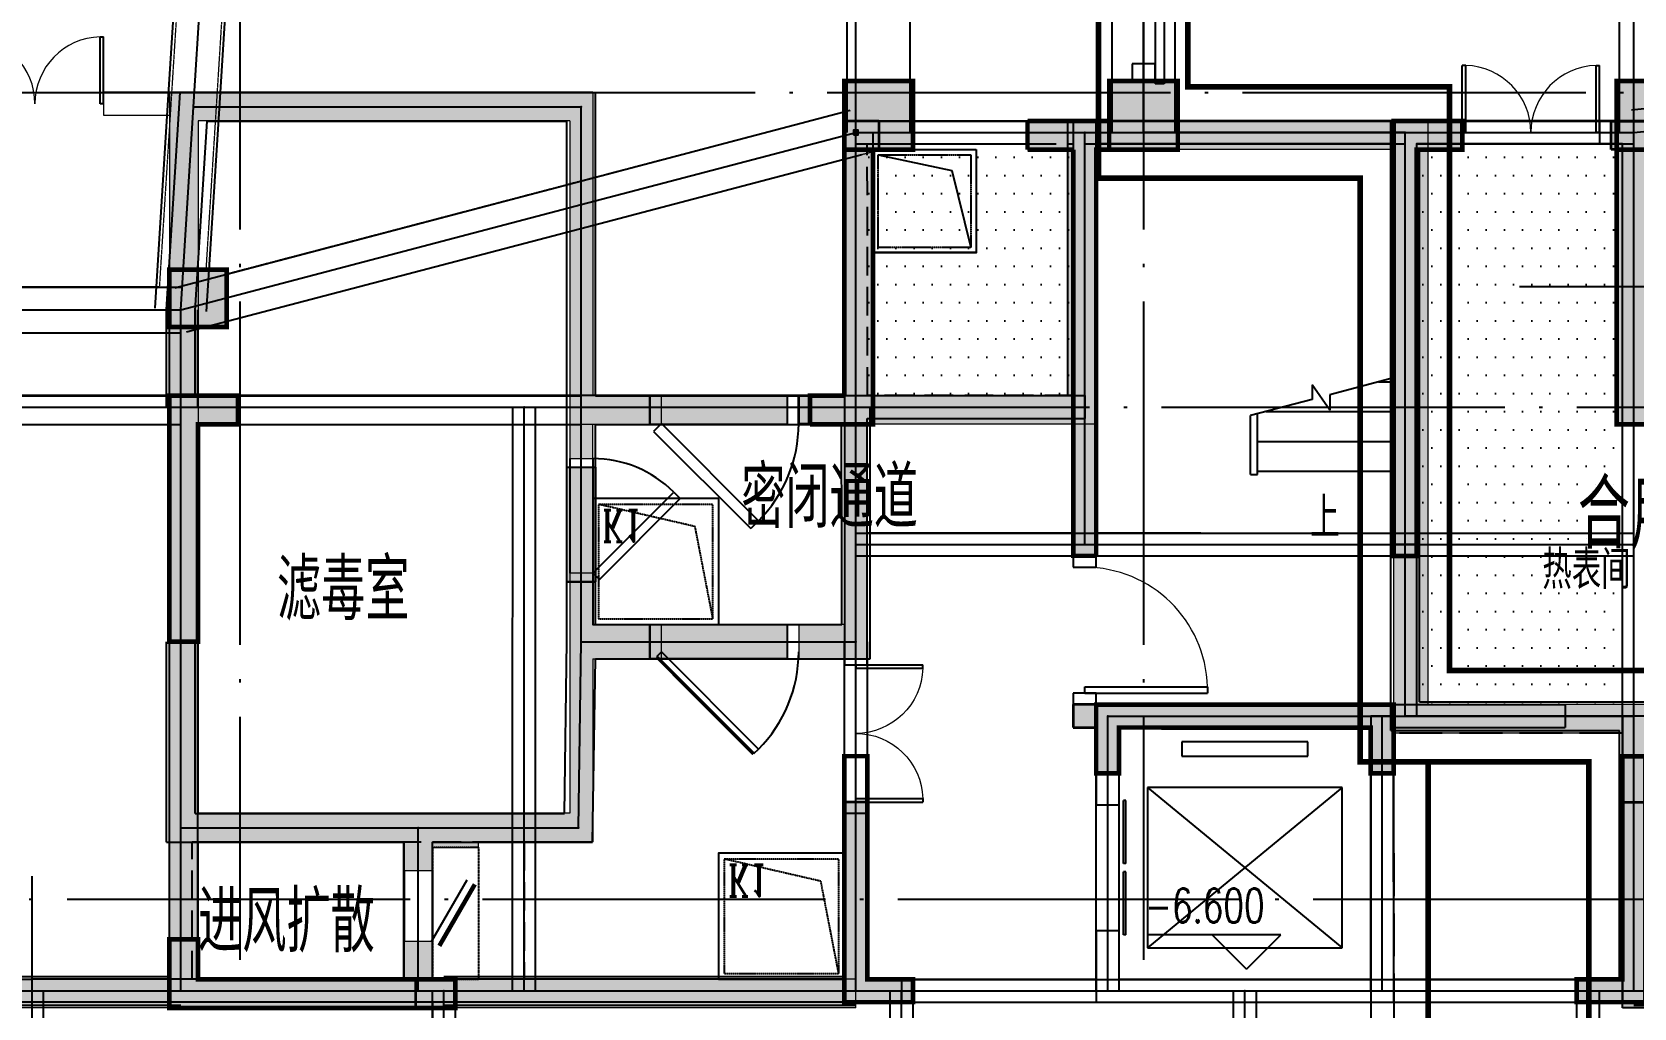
# Model space of a CAD drawing. Extents: x 290727 to 13733020, y 1731457 to 3643100.
# Drawn here: x 669162 to 683162, y 2178530 to 2187057 of the extents above; entities that cross this region are included whole.
import ezdxf

# ---------------------------------------------------------------- set-up
doc = ezdxf.new("R2010")
doc.units = 0
doc.header["$LTSCALE"] = 10
doc.header["$PDSIZE"] = 0.5
for name, pattern in [('__DASH', [0.35, 0.25, -0.1]), ('DASH', [0.35, 0.25, -0.1]), ('DASHED', [0.75, 0.5, -0.25]), ('DOTE', [2.42, 2, -0.2, 0.02, -0.2]), ('X-人防$0$DASHED', [0.375, 0.25, -0.125]), ('虚线', [750, 450, -300])]:
    doc.linetypes.add(name, pattern=pattern)
doc.layers.get('0').update_dxf_attribs({"linetype": 'CONTINUOUS'})
for name, color, linetype, true_color in [('1106', 7, 'CONTINUOUS', 0x89bf5f), ('2106', 7, 'CONTINUOUS', 0x64cfcf), ('2206', 7, 'CONTINUOUS', 0x3474d4)]:
    doc.layers.add(name, color=color, linetype=linetype, true_color=true_color)
for name, color, linetype in [('21000', 5, 'CONTINUOUS'), ('BEAM_CONT', 4, 'CONTINUOUS'), ('BEAM_DASH', 144, 'DASHED'), ('COLU', 2, 'CONTINUOUS'), ('COLUMN', 9, 'CONTINUOUS'), ('DIM_ELEV', 3, 'CONTINUOUS'), ('DIM_SYMB', 3, 'CONTINUOUS'), ('DOTE', 8, 'DOTE'), ('EVTR', 2, 'CONTINUOUS'), ('PROMPT', 1, 'CONTINUOUS'), ('PUB_HATCH', 8, 'CONTINUOUS'), ('PUB_TEXT', 7, 'CONTINUOUS'), ('STAIR', 2, 'CONTINUOUS'), ('WALL', 255, 'CONTINUOUS'), ('WINDOW', 4, 'CONTINUOUS'), ('X-人防$0$PUB_HATCH', 8, 'CONTINUOUS'), ('作业图', 4, 'CONTINUOUS'), ('文字', 4, 'CONTINUOUS'), ('防火分区示意线', 4, 'CONTINUOUS'), ('防火分区线', 7, 'CONTINUOUS'), ('雨水管', 2, 'CONTINUOUS')]:
    doc.layers.add(name, color=color, linetype=linetype)
for name, color, linetype, lineweight in [('S_ConcWall', 8, 'CONTINUOUS', 35), ('X-人防$0$人防', 210, 'CONTINUOUS', 20), ('板加腋边线', 253, '虚线', 18)]:
    doc.layers.add(name, color=color, linetype=linetype, lineweight=lineweight)
doc.layers.get('0').off()
doc.styles.add('_TCH_AXIS', font='COMPLEX', dxfattribs={"bigfont": 'GBCBIG'})
doc.styles.add('_TCH_DIM', font='SIMPLEX', dxfattribs={"bigfont": 'GBCBIG'})
doc.styles.add('HNSJY', font='HNSJY-07', dxfattribs={"width": 0.8, "bigfont": 'HNSJY-HZ'})

# ---------------------------------------------------------------- blocks, each defined once
blk = doc.blocks.new('A$C55C93FC2')
at = {"layer": 'DOTE', "linetype": 'DOTE', "ltscale": 150}
for p, q in [((186048.6, 127235.5), (186048.6, 52513.6)), ((193948.6, 127235.5), (193948.6, 52513.6)), ((154884.1, 60091.9), (252290.8, 60091.9)), ((10299.5, 53042.4), (252290.8, 53042.4))]:
    blk.add_line(p, q, dxfattribs=at)
blk = doc.blocks.new('A$C5943134D')
blk.add_lwpolyline([(19950, 7250), (19950, 6350), (19050, 6350), (19050, 7250)], close=True)
blk.add_lwpolyline([(19095, 7205), (19738, 7066), (19905, 6395)])
at = {"layer": 'WINDOW', "linetype": 'DASH'}
blk.add_lwpolyline([(19905, 7205), (19905, 6395), (19095, 6395), (19095, 7205)], close=True, dxfattribs=at)
blk = doc.blocks.new('A$C682E2834')
h = blk.add_hatch(color=0)
h.dxf.hatch_style = 1
h.paths.add_polyline_path([(30400, 7900), (30600, 7900), (30600, 7500), (30800, 7500), (30800, 7900), (33000, 7899), (33000, 7500), (33200, 7500), (33200, 7900), (33200, 7900), (33200, 8099), (30600, 8100), (30400, 8100)])
edge = h.paths.add_edge_path(flags=16)
edge.add_line((11800, 7900), (11800, 7500))
h.paths.add_polyline_path([(9600, 7900), (11800, 7900)], flags=17)
h.paths.add_polyline_path([(21425, 250), (21600, 250), (21600, 0), (21175, 0), (21000, 0), (21000, 250), (21175, 250), (21175, 2150), (21425, 2150)])
h.paths.add_polyline_path([(42350, 2149), (42600, 2149), (42600, 0), (42200, 0), (42200, 250), (42350, 250)])
h.paths.add_polyline_path([(42600, 3549), (42350, 3549), (42350, 5450), (42200, 5450), (42200, 5700), (42600, 5700)])
h.paths.add_polyline_path([(40700, 10549), (40700, 10799), (41300, 10799), (41300, 8649), (41050, 8649), (41050, 10549)])
h.paths.add_polyline_path([(39150, 5450), (39150, 5700), (41050, 5700), (41050, 6099), (41300, 6099), (41300, 5450)])
h.paths.add_polyline_path([(35100, 12949), (35100, 13199), (35400, 13199), (35400, 10799), (35800, 10799), (35800, 10549), (35150, 10549), (35150, 12949)])
h.paths.add_polyline_path([(28700, 13200), (28700, 12950), (28650, 12950), (28650, 10550), (28000, 10550), (28000, 10800), (28400, 10800), (28400, 13200)])
h.paths.add_polyline_path([(22750, 8650), (22500, 8650), (22500, 10800), (23100, 10800), (23100, 10550), (22750, 10550)])
h.paths.add_polyline_path([(24650, 5700), (24650, 5450), (22500, 5450), (22500, 6050), (22750, 6050), (22750, 5700)])
h.paths.add_polyline_path([(25700, 250), (25700, 0), (24800, 0), (24800, 2150), (25050, 2150), (25050, 250)])
h.paths.add_polyline_path([(32024, 0), (31300, 0), (31300, 250), (31774, 250), (31775, 2150), (32025, 2150), (32024, 250), (32500, 250), (32500, 0)])
h.paths.add_polyline_path([(29000, 5700), (29000, 5500), (28400, 5500), (28400, 7250), (28600, 7250), (28600, 5700)])
h.paths.add_polyline_path([(34800, 5500), (34800, 5700), (35200, 5700), (35200, 7249), (35400, 7249), (35400, 5500)])
h.paths.add_polyline_path([(30000, 12950), (30000, 13200), (30600, 13200), (30600, 9400), (30400, 9400), (30400, 12950)])
h.paths.add_polyline_path([(33200, 9399), (33400, 9399), (33400, 12949), (33800, 12949), (33800, 13199), (33200, 13199)])
h.paths.add_polyline_path([(38100, 0), (38100, 250), (38750, 250), (38750, 2149), (39000, 2149), (39000, 0)])
h.paths.add_polyline_path([(35025, 2149), (34775, 2149), (34775, 4199), (35025, 4199)])
h.paths.add_polyline_path([(29025, 2150), (28775, 2150), (28775, 4200), (29025, 4200)])
h.paths.add_polyline_path([(1900, 10800), (1900, 10550), (1550, 10550), (1550, 8650), (1300, 8650), (1300, 10800)])
h.paths.add_polyline_path([(3450, 5700), (3450, 5450), (1300, 5450), (1300, 6100), (1550, 6100), (1550, 5700)])
h.paths.add_polyline_path([(20100, 8650), (19850, 8650), (19850, 10550), (19500, 10550), (19500, 10800), (20100, 10800)])
h.paths.add_polyline_path([(13900, 12950), (13900, 13200), (14200, 13200), (14200, 10800), (14600, 10800), (14600, 10550), (13950, 10550), (13950, 12950)])
h.paths.add_polyline_path([(7500, 13200), (7500, 12950), (7450, 12950), (7450, 10550), (6800, 10550), (6800, 10800), (7200, 10800), (7200, 13200)])
h.paths.add_polyline_path([(17950, 5450), (17950, 5700), (19850, 5700), (19850, 6050), (20100, 6050), (20100, 5450)])
h.paths.add_polyline_path([(16900, 0), (16900, 250), (17550, 250), (17550, 2150), (17800, 2150), (17800, 0)])
h.paths.add_polyline_path([(10575, 0), (10100, 0), (10100, 250), (10575, 250), (10575, 2150), (10825, 2150), (10825, 250), (11300, 250), (11300, 0)])
h.paths.add_polyline_path([(400, 5700), (400, 5450), (250, 5450), (250, 3550), (0, 3550), (0, 5700)])
h.paths.add_polyline_path([(400, 250), (400, 0), (0, 0), (0, 2150), (250, 2150), (250, 250)])
h.paths.add_polyline_path([(13600, 5500), (13600, 5700), (14000, 5700), (14000, 7250), (14200, 7250), (14200, 5500)])
h.paths.add_polyline_path([(7800, 5700), (7800, 5500), (7200, 5500), (7200, 7250), (7400, 7250), (7400, 5700)])
h.paths.add_polyline_path([(12600, 13200), (12600, 12950), (12200, 12950), (12200, 9400), (12000, 9400), (12000, 13200)])
h.paths.add_polyline_path([(9200, 9400), (9200, 12950), (8800, 12950), (8800, 13200), (9400, 13200), (9400, 9400)])
h.paths.add_polyline_path([(4500, 250), (4500, 0), (3600, 0), (3600, 2150), (3850, 2150), (3850, 250)])
h.paths.add_polyline_path([(7825, 2150), (7575, 2150), (7575, 4200), (7825, 4200)])
h.paths.add_polyline_path([(13825, 2150), (13575, 2150), (13575, 4200), (13825, 4200)])
edge = h.paths.add_edge_path()
edge.add_line((12000, 8100), (12200, 8100))
edge.add_line((12200, 8100), (12200, 7900))
edge.add_line((12200, 7900), (12000, 7900))
edge.add_line((9400, 8100), (9200, 8100))
edge.add_line((9200, 8100), (9200, 7900))
edge.add_line((9200, 7900), (9400, 7900))
edge.add_line((9400, 7900), (9400, 7500))
edge.add_line((9400, 7500), (9600, 7500))
edge.add_line((9600, 7500), (9600, 7900))
edge.add_line((12000, 8100), (9400, 8100))
edge.add_line((11800, 7500), (12000, 7500))
edge.add_line((12000, 7500), (12000, 7900))
at = {"layer": 'S_ConcWall', "color": 0, "lineweight": 35, "ltscale": 1}
for p, q in [((28400, 10800), (28400, 13200)), ((28400, 13200), (28700, 13200)), ((28700, 13200), (28700, 12950)), ((30000, 13200), (30600, 13200)), ((30000, 12950), (30000, 13200)), ((30600, 13200), (30600, 9400)), ((33800, 13199), (33200, 13199)), ((33200, 13199), (33200, 9399)), ((33800, 12949), (33800, 13199)), ((35100, 13199), (35400, 13199)), ((35100, 12949), (35100, 13199)), ((28700, 12950), (28650, 12950)), ((28650, 12950), (28650, 10550)), ((30400, 12950), (30000, 12950)), ((30400, 9400), (30400, 12950)), ((33400, 9399), (33400, 12949)), ((33400, 12949), (33800, 12949)), ((35150, 12949), (35100, 12949)), ((35150, 10549), (35150, 12949)), ((22500, 8650), (22500, 10800)), ((22500, 10800), (23100, 10800)), ((23100, 10800), (23100, 10550)), ((28000, 10550), (28000, 10800)), ((28000, 10800), (28400, 10800)), ((23100, 10550), (22750, 10550)), ((22750, 10550), (22750, 8650)), ((28650, 10550), (28000, 10550)), ((35800, 10549), (35150, 10549)), ((30600, 9400), (30400, 9400)), ((33200, 9399), (33400, 9399)), ((22750, 8650), (22500, 8650)), ((30600, 8100), (33200, 8099)), ((33200, 8099), (33200, 7900)), ((30600, 7500), (30600, 7900)), ((33000, 7899), (30800, 7900)), ((30800, 7900), (30800, 7500)), ((33000, 7500), (33000, 7899)), ((33200, 7900), (33200, 7500)), ((30800, 7500), (30600, 7500)), ((33200, 7500), (33000, 7500)), ((28400, 5500), (28400, 7250)), ((28400, 7250), (28600, 7250)), ((28600, 7250), (28600, 5700)), ((35200, 5700), (35200, 7249)), ((35200, 7249), (35400, 7249)), ((22500, 5450), (22500, 6050)), ((22500, 6050), (22750, 6050)), ((22750, 6050), (22750, 5700)), ((22750, 5700), (24650, 5700)), ((24650, 5700), (24650, 5450)), ((28600, 5700), (29000, 5700)), ((29000, 5700), (29000, 5500)), ((34800, 5700), (35200, 5700)), ((34800, 5500), (34800, 5700)), ((29000, 5500), (28400, 5500)), ((35400, 5500), (34800, 5500)), ((24650, 5450), (22500, 5450))]:
    blk.add_line(p, q, dxfattribs=at)
at = {"layer": 'S_ConcWall', "color": 0}
for p, q in [((30600, 8100), (30400, 8100)), ((30400, 8100), (30400, 7900)), ((30400, 7900), (30600, 7900))]:
    blk.add_line(p, q, dxfattribs=at)
blk = doc.blocks.new('A$C71BC4E5A')
at = {"layer": 'DIM_SYMB'}
blk.add_lwpolyline([(-525, 2010, 0, 0, 0), (-525, 2360, 80, 0, 0), (-525, 2660, 0, 0, 0)], format="xyseb", dxfattribs=at)
at = {"layer": 'STAIR'}
for p, q in [((100, 2955), (-457, 2808)), ((100, 2140), (100, 2955)), ((-611, 2894), (-612, 2767)), ((-458, 2673), (-611, 2894)), ((-457, 2808), (-458, 2673)), ((-33, 2920), (100, 2920)), ((-612, 2767), (-1150, 2625)), ((-1150, 2140), (-1150, 2625)), ((-1150, 2110), (-1150, 2625)), ((-1090, 2110), (-1090, 2641)), ((-1017, 2660), (100, 2660)), ((-1090, 2400), (100, 2400)), ((-1150, 2110), (-1090, 2110)), ((-1090, 2140), (100, 2140))]:
    blk.add_line(p, q, dxfattribs=at)
at = {"layer": 'PUB_TEXT', "style": '_TCH_DIM'}
blk.add_text('上', height=357, dxfattribs=at).set_placement((-629, 1555))
blk = doc.blocks.new('$DorLib2D$00000127')
at = {"color": 0, "linetype": 'Continuous'}
for p, q in [((-0.033, 0.795, -93.75), (-0.533, 0.795, -93.75)), ((-0.533, 0.795, -93.75), (-0.533, 0.69, -93.75)), ((-0.033, 0.795, -93.75), (-0.033, 0.69, -93.75)), ((0.033, 0.795, -93.75), (0.033, 0.69, -93.75)), ((0.533, 0.795, -93.75), (0.033, 0.795, -93.75)), ((0.533, 0.795, -93.75), (0.533, 0.69, -93.75)), ((-0.033, 0.69, -93.75), (-0.533, 0.69, -93.75)), ((0.533, 0.69, -93.75), (0.033, 0.69, -93.75)), ((0.5, 0.5, -93.75), (-0.5, 0.5, -93.75))]:
    blk.add_line(p, q, dxfattribs=at)
blk = doc.blocks.new('$DorLib2D$00000001')
for p, q in [((0.45, 0.975), (0.5, 0.975)), ((0.45, 0), (0.45, 0.975)), ((0.5, 0), (0.5, 0.975)), ((0.5, 0), (0.45, 0))]:
    blk.add_line(p, q)
at = {"lineweight": 13}
blk.add_arc((0.475, 0), 0.975, 91.4693, 180, dxfattribs=at)
blk = doc.blocks.new('$DorLib2D$00000002')
for p, q in [((-0.5, 0), (-0.5, 0.4875)), ((-0.475, 0.4875), (-0.5, 0.4875)), ((-0.475, 0), (-0.475, 0.4875)), ((0.475, 0), (0.475, 0.4875)), ((0.475, 0.4875), (0.5, 0.4875)), ((0.5, 0), (0.5, 0.4875)), ((-0.5, 0), (-0.475, 0)), ((0.5, 0), (0.475, 0))]:
    blk.add_line(p, q)
at = {"lineweight": 13}
for centre, start, end in [((-0.4875, 0), 0, 88.53072), ((0.4875, 0), 91.46928, 180)]:
    blk.add_arc(centre, 0.4875, start, end, dxfattribs=at)
blk = doc.blocks.new('$DorLib2D$00000126')
at = {"color": 0, "linetype": 'Continuous'}
for p, q in [((-0.532, 0.5), (-0.532, 0.9)), ((0.532, 0.9), (0.532, 0.5))]:
    blk.add_line(p, q, dxfattribs=at)
at = {"color": 0, "linetype": 'DASH'}
for p, q in [((-0.532, 0.9), (0.532, 0.9)), ((-0.532, 0.5), (0.532, 0.5))]:
    blk.add_line(p, q, dxfattribs=at)
blk = doc.blocks.new('_FZH')
blk.add_lwpolyline([(-0.5, -0.5), (0.5, -0.5), (0.5, 0.5), (-0.5, 0.5)], close=True)
at = {"layer": 'PUB_HATCH'}
blk.add_solid([(-0.5, -0.5), (0.5, -0.5), (-0.5, 0.5), (0.5, 0.5)], dxfattribs=at)
blk = doc.blocks.new('A$C4605627C')
at = {"layer": '雨水管', "color": 2}
blk.add_lwpolyline([(1100, 0), (0, 0), (0, 1100), (1100, 1100)], close=True, dxfattribs=at)
at = {"layer": '雨水管', "color": 2, "linetype": 'DASH'}
blk.add_lwpolyline([(1050, 50), (50, 50), (50, 1050), (1050, 1050)], close=True, dxfattribs=at)
blk.add_lwpolyline([(1050, 1050), (894, 244), (50, 50)], dxfattribs=at)
at = {"layer": 'PUB_TEXT', "color": 6, "style": '_TCH_AXIS', "width": 0.705882}
blk.add_text('K1', height=275.4, dxfattribs=at).set_placement((82, 102))
blk = doc.blocks.new('X-人防$0$$DorLib2D$00000079')
for p, q in [((-0.207, 0.807), (-0.151, 0.864)), ((0.557, 0.157), (-0.151, 0.864)), ((0.5, 0.1), (-0.207, 0.807)), ((0.5, 0.1), (0.557, 0.157))]:
    blk.add_line(p, q)
blk.add_arc((0.5, 0.1), 1, 135, 180)
blk = doc.blocks.new('X-人防$0$$DorLib2D$00000083')
for p, q in [((-0.207, 0.782), (-0.172, 0.817)), ((0.5, 0.075), (-0.207, 0.782)), ((0.5, 0.075), (0.535, 0.11))]:
    blk.add_line(p, q)
at = {"const_width": 0.025}
blk.add_lwpolyline([(0.535, 0.11), (-0.172, 0.817)], dxfattribs=at)
blk.add_arc((0.5, 0.075), 1, 135, 180)
blk = doc.blocks.new('X-人防$0$$DorLib2D$00000190')
at = {"color": 0}
blk.add_line((-0.5, 0.187), (0.366, 0.687), dxfattribs=at)
at = {"color": 0, "const_width": 0.0625}
blk.add_lwpolyline([(-0.562, 0.296), (0.304, 0.796)], dxfattribs=at)
blk = doc.blocks.new('X-人防$0$$DorLib2D$00000002')
for p, q in [((-0.5, 0), (-0.5, 0.4875)), ((-0.475, 0.4875), (-0.5, 0.4875)), ((-0.475, 0), (-0.475, 0.4875)), ((0.475, 0), (0.475, 0.4875)), ((0.475, 0.4875), (0.5, 0.4875)), ((0.5, 0), (0.5, 0.4875)), ((-0.5, 0), (-0.475, 0)), ((0.5, 0), (0.475, 0))]:
    blk.add_line(p, q)
at = {"lineweight": 13}
for centre, start, end in [((-0.4875, 0), 0, 88.53072), ((0.4875, 0), 91.46928, 180)]:
    blk.add_arc(centre, 0.4875, start, end, dxfattribs=at)
blk = doc.blocks.new('车库建筑作业图')
at = {"layer": 'PUB_HATCH', "linetype": 'Continuous'}
blk.add_hatch(color=256, dxfattribs=at).paths.add_polyline_path([(678462, 2186030), (678212, 2186280), (678212, 2183880), (678462, 2183630)])
at = {"layer": 'PUB_HATCH'}
h = blk.add_hatch(dxfattribs=at)
h.set_pattern_fill('DOTS', color=256, scale=100, style=0)
h.set_pattern_definition([(0, (-289916.63, 2030229.41), (79.375, 158.75), [0, -158.75])])
h.paths.add_polyline_path([(683062, 2186080), (681262, 2186080), (681262, 2181080), (683062, 2181080)])
h.paths.add_polyline_path([(676462, 2186080), (678262, 2186080), (678263, 2183880), (676463, 2183880)])
at = {"layer": 'X-人防$0$PUB_HATCH'}
for points in [[(673863, 2186280), (674063, 2186530), (670363, 2186530), (670613, 2186280)], [(670613, 2186280), (670363, 2186530), (670363, 2180131), (670529, 2180114), (670613, 2180231)], [(674063, 2186530), (673863, 2186280), (673863, 2183780), (673996, 2183764), (674063, 2183880)], [(681062, 2186030), (681362, 2186280), (678212, 2186280), (678462, 2186030)], [(681362, 2186280), (681062, 2186030), (681062, 2180931), (681362, 2181181)], [(674063, 2183630), (674662, 2183630), (674662, 2183880), (674063, 2183880), (673996, 2183764)], [(676363, 2183880), (675862, 2183880), (675862, 2183630), (676262, 2183630), (676362, 2183714)], [(678462, 2183630), (678212, 2183880), (676363, 2183880), (676362, 2183714), (676462, 2183630)], [(673863, 2183780), (673863, 2183330), (674063, 2183330), (674063, 2183630), (673996, 2183764)], [(676362, 2183714), (676262, 2183630), (676262, 2181880), (676462, 2181580), (676462, 2183630)], [(674063, 2181880), (674063, 2182330), (673863, 2182330), (673863, 2181780), (673996, 2181747)], [(674063, 2181580), (674662, 2181580), (674662, 2181880), (674063, 2181880), (673996, 2181747)], [(676262, 2181880), (675862, 2181880), (675862, 2181580), (676462, 2181580)], [(673996, 2181747), (673863, 2181780), (673863, 2180231), (674063, 2179981), (674063, 2181580)], [(683062, 2180931), (683312, 2181181), (681362, 2181181), (681062, 2180931)], [(683312, 2181181), (683062, 2180931), (683062, 2178531), (683312, 2178781)], [(672529, 2180064), (672513, 2180231), (670613, 2180231), (670529, 2180114), (670613, 2179981), (672413, 2179981)], [(672829, 2180064), (672763, 2180231), (672513, 2180231), (672529, 2180064), (672663, 2179981)], [(674063, 2179981), (673863, 2180231), (672763, 2180231), (672829, 2180064), (673063, 2179981)], [(670529, 2180114), (670363, 2180131), (670363, 2178781), (670496, 2178697), (670613, 2178781), (670613, 2179981)], [(672413, 2179981), (672413, 2179731), (672663, 2179731), (672663, 2179981), (672529, 2180064)], [(672663, 2179981), (672663, 2179931), (673063, 2179931), (673063, 2179981), (672829, 2180064)], [(672663, 2178781), (672663, 2179111), (672413, 2179111), (672413, 2178781), (672529, 2178697)], [(670496, 2178697), (670363, 2178781), (665012, 2178781), (664762, 2178531), (670513, 2178531)], [(672529, 2178697), (672413, 2178781), (670613, 2178781), (670496, 2178697), (670513, 2178531), (672513, 2178531)], [(672829, 2178697), (672663, 2178781), (672529, 2178697), (672513, 2178531), (672763, 2178531)], [(673063, 2178781), (673063, 2178781), (672663, 2178781), (672663, 2178781), (672829, 2178697)], [(676363, 2178781), (673063, 2178781), (672829, 2178697), (672763, 2178531), (676363, 2178531)], [(689362, 2178781), (683312, 2178781), (683062, 2178531), (689362, 2178531)]]:
    blk.add_hatch(color=256, dxfattribs=at).paths.add_polyline_path(points)
blk.add_lwpolyline([(677413, 2186029), (677413, 2185129), (676513, 2185129), (676513, 2186029)], close=True)
blk.add_lwpolyline([(676558, 2185984), (677201, 2185846), (677368, 2185174)])
at = {"linetype": '__DASH', "ltscale": 150}
blk.add_lwpolyline([(679637, 2173080), (686662, 2173080), (686662, 2174980), (686012, 2174980), (686012, 2178531), (683062, 2178531), (683062, 2180931), (681062, 2180931), (681063, 2175029), (679637, 2175029)], close=True, dxfattribs=at)
blk.add_lwpolyline([(655662, 2174680), (651662, 2174680), (651662, 2173080), (676662, 2173079), (676662, 2178580), (665662, 2178580), (665662, 2175680), (661687, 2175680), (661687, 2174680), (655662, 2174680)], dxfattribs=at)
at = {"layer": 'DIM_ELEV'}
for p, q in [((680075, 2179170), (678920, 2179170)), ((679775, 2178870), (679475, 2179170)), ((679775, 2178870), (680075, 2179170))]:
    blk.add_line(p, q, dxfattribs=at)
at = {"layer": 'DOTE', "linetype": 'Continuous', "ltscale": 150}
blk.add_line((690062, 2184830), (682162, 2184830), dxfattribs=at)
at = {"layer": 'DOTE', "ltscale": 150}
blk.add_line((646363, 2183780), (691715, 2183780), dxfattribs=at)
at = {"layer": 'DOTE', "linetype": 'Continuous'}
blk.add_line((669162, 2174130), (669162, 2179680), dxfattribs=at)
at = {"layer": 'EVTR'}
for p, q in [((679212, 2180855), (679212, 2180730)), ((680312, 2180855), (679212, 2180855)), ((680312, 2180730), (680312, 2180855)), ((679212, 2180730), (680312, 2180730)), ((680612, 2180455), (678912, 2180455)), ((678912, 2180455), (678912, 2179055)), ((680612, 2180455), (678912, 2179055)), ((678912, 2180455), (680612, 2179055)), ((680612, 2179055), (680612, 2180455)), ((678912, 2179055), (680612, 2179055))]:
    blk.add_line(p, q, dxfattribs=at)
at = {"layer": 'PROMPT'}
for p, q in [((676342, 2186160), (676382, 2186200)), ((676342, 2186200), (676382, 2186160))]:
    blk.add_line(p, q, dxfattribs=at)
blk.add_lwpolyline([(676342, 2186160), (676382, 2186160), (676382, 2186200), (676342, 2186200)], close=True, dxfattribs=at)
at = {"layer": 'PUB_HATCH', "linetype": 'DASH', "ltscale": 100}
for points in [[(676462, 2186080), (678262, 2186080), (678263, 2183880), (676463, 2183880)], [(676462, 2186080), (678262, 2186080), (678263, 2183880), (676463, 2183880)], [(683062, 2186080), (681262, 2186080), (681262, 2181080), (683062, 2181080)], [(670562, 2179980), (673462, 2179980), (673462, 2178780), (670562, 2178780)]]:
    blk.add_lwpolyline(points, close=True, dxfattribs=at)
at = {"layer": 'PUB_HATCH'}
blk.add_lwpolyline([(683062, 2186080), (681262, 2186080), (681262, 2181080), (683062, 2181080)], close=True, dxfattribs=at)
at = {"layer": 'WALL', "linetype": 'Continuous'}
for p, q in [((678977, 2186780), (678777, 2186780)), ((678777, 2186780), (678777, 2186630)), ((678977, 2186630), (678977, 2186780)), ((678212, 2186280), (678212, 2183880)), ((678462, 2186030), (678462, 2183630)), ((676262, 2183880), (676262, 2181529)), ((676262, 2183880), (678362, 2183880)), ((678362, 2183880), (678362, 2183680)), ((676462, 2181529), (676462, 2183680)), ((676462, 2183680), (678362, 2183680)), ((676262, 2181529), (676462, 2181529)), ((680862, 2181080), (680862, 2178680)), ((681062, 2181080), (680862, 2181080)), ((681062, 2181080), (681062, 2178680)), ((683062, 2181080), (683062, 2180620)), ((683262, 2181080), (683062, 2181080)), ((683062, 2180620), (683062, 2178580)), ((676462, 2180329), (676262, 2180329)), ((676262, 2180329), (676262, 2178780)), ((676462, 2178780), (676462, 2180329)), ((676262, 2180230), (676262, 2178780)), ((676462, 2180230), (676262, 2180230)), ((676462, 2180230), (676462, 2178780)), ((665462, 2178780), (669162, 2178780)), ((676262, 2178780), (669162, 2178780)), ((669162, 2178580), (669162, 2178780)), ((672763, 2178780), (669162, 2178780)), ((673462, 2178780), (672763, 2178780)), ((676262, 2178780), (673462, 2178780)), ((676462, 2178780), (676862, 2178780)), ((676862, 2175229), (676862, 2178780)), ((680863, 2178680), (680863, 2175229)), ((681063, 2178680), (681063, 2175029)), ((676362, 2178580), (669162, 2178580)), ((672663, 2178580), (669262, 2178580)), ((672663, 2178580), (672663, 2177430)), ((673462, 2178580), (672863, 2178580)), ((672863, 2177430), (672863, 2178580)), ((676362, 2178580), (673462, 2178580)), ((676362, 2178580), (676662, 2178580)), ((676662, 2175229), (676662, 2178580)), ((683062, 2178580), (686112, 2178580)), ((683062, 2178580), (686012, 2178579))]:
    blk.add_line(p, q, dxfattribs=at)
at = {"layer": 'WALL'}
for p, q in [((678262, 2186280), (678262, 2182380)), ((681162, 2186280), (678262, 2186280)), ((681662, 2186280), (681162, 2186280)), ((681662, 2186080), (681662, 2186280)), ((683262, 2186280), (682862, 2186280)), ((682862, 2186280), (682862, 2186080)), ((678462, 2182380), (678462, 2186080)), ((681062, 2186080), (678462, 2186080)), ((681062, 2186080), (681062, 2182580)), ((681262, 2186080), (681262, 2182580)), ((681262, 2186080), (681662, 2186080)), ((682862, 2186080), (683062, 2186080)), ((683062, 2178580), (683062, 2186080)), ((681262, 2182580), (681062, 2182580)), ((678262, 2182380), (678462, 2182380)), ((678462, 2181280), (678262, 2181280)), ((678262, 2181280), (678262, 2180980)), ((678462, 2181180), (678462, 2181280)), ((678462, 2181180), (678562, 2181180)), ((678562, 2181180), (680962, 2181180)), ((680962, 2181180), (682562, 2181180)), ((682562, 2181180), (682562, 2180980)), ((678262, 2180980), (678462, 2180980)), ((678462, 2180980), (678462, 2180305)), ((678662, 2180305), (678662, 2180980)), ((678662, 2180980), (680862, 2180980)), ((680862, 2180980), (680862, 2178780)), ((681062, 2180980), (681062, 2178580)), ((681062, 2180980), (682562, 2180980)), ((678462, 2180305), (678662, 2180305)), ((678662, 2179205), (678462, 2179205)), ((678462, 2179205), (678462, 2178580)), ((678662, 2178780), (678662, 2179205)), ((676462, 2178780), (676762, 2178780)), ((676762, 2178780), (676762, 2178580)), ((678662, 2178780), (680862, 2178780)), ((676362, 2178580), (676762, 2178580)), ((678462, 2178580), (681062, 2178580))]:
    blk.add_line(p, q, dxfattribs=at)
at = {"layer": 'WINDOW'}
for p, q in [((682862, 2186280), (681662, 2186280)), ((682862, 2186080), (681662, 2186080)), ((672413, 2179731), (672413, 2179111)), ((672663, 2179731), (672663, 2179111))]:
    blk.add_line(p, q, dxfattribs=at)
at = {"layer": 'WINDOW', "color": 0}
for p, q in [((673863, 2183330), (673863, 2182330)), ((674063, 2183330), (674063, 2182330))]:
    blk.add_line(p, q, dxfattribs=at)
at = {"layer": 'WINDOW', "color": 0, "linetype": 'DASH'}
for p, q in [((673063, 2179931), (672663, 2179931)), ((672663, 2178781), (673063, 2178781))]:
    blk.add_line(p, q, dxfattribs=at)
at = {"layer": 'WINDOW', "color": 0, "linetype": 'X-人防$0$DASHED'}
for p, q in [((672663, 2179931, 0), (672663, 2178781, 0)), ((673063, 2179931, 0), (673063, 2178781, 0))]:
    blk.add_line(p, q, dxfattribs=at)
at = {"layer": 'WINDOW', "linetype": 'DASH', "ltscale": 100}
blk.add_lwpolyline([(677368, 2185984), (677368, 2185174), (676558, 2185174), (676558, 2185984)], close=True, dxfattribs=at)
at = {"layer": 'X-人防$0$人防', "color": 6}
for p, q in [((670363, 2186530), (669787, 2186530)), ((669787, 2186530), (669787, 2186330)), ((669787, 2186330), (670363, 2186330))]:
    blk.add_line(p, q, dxfattribs=at)
at = {"layer": 'X-人防$0$人防', "color": 210}
for p, q in [((674063, 2186530), (670363, 2186530)), ((670363, 2186530), (670363, 2180131)), ((674063, 2186530), (674063, 2183880)), ((673863, 2186280), (670613, 2186280)), ((670613, 2186280), (670613, 2180231)), ((673863, 2186280), (673863, 2183780)), ((681362, 2186280), (678212, 2186280)), ((681362, 2186280), (681362, 2181181)), ((681062, 2186030), (678462, 2186030)), ((681062, 2186030), (681062, 2180931)), ((674662, 2183880), (674063, 2183880)), ((674662, 2183630), (674662, 2183880)), ((676363, 2183880), (675862, 2183880)), ((675862, 2183880), (675862, 2183630)), ((678212, 2183880), (676363, 2183880)), ((673863, 2183780), (673863, 2183330)), ((674063, 2183630), (674662, 2183630)), ((674063, 2183330), (674063, 2183630)), ((675862, 2183630), (676262, 2183630)), ((676262, 2183630), (676262, 2181880)), ((678462, 2183630), (676462, 2183630)), ((676462, 2183630), (676462, 2181580)), ((673863, 2183330), (674063, 2183330)), ((674063, 2182330), (673863, 2182330)), ((673863, 2182330), (673863, 2181780)), ((674063, 2181880), (674063, 2182330)), ((674662, 2181880), (674063, 2181880)), ((674662, 2181580), (674662, 2181880)), ((676262, 2181880), (675862, 2181880)), ((675862, 2181880), (675862, 2181580)), ((673863, 2181780), (673863, 2180231)), ((674063, 2181580), (674063, 2179981)), ((674063, 2181580), (674662, 2181580)), ((675862, 2181580), (676462, 2181580)), ((683312, 2181181), (681362, 2181181)), ((683062, 2180931), (681062, 2180931)), ((683062, 2180931), (683062, 2178531)), ((672513, 2180231), (670613, 2180231)), ((672763, 2180231), (672513, 2180231)), ((673863, 2180231), (672763, 2180231)), ((670363, 2180131), (670363, 2178781)), ((670613, 2179981), (670613, 2178781)), ((672413, 2179981), (670613, 2179981)), ((672413, 2179981), (672413, 2179731)), ((672663, 2179731), (672663, 2179981)), ((672663, 2179981), (672663, 2179931)), ((672663, 2179981), (672663, 2179981)), ((672663, 2179931), (673063, 2179931)), ((673063, 2179931), (673063, 2179981)), ((674063, 2179981), (673063, 2179981)), ((672413, 2179731), (672663, 2179731)), ((672663, 2179111), (672413, 2179111)), ((672413, 2179111), (672413, 2178781)), ((672663, 2178781), (672663, 2179111)), ((670363, 2178781), (665012, 2178781)), ((672413, 2178781), (670613, 2178781)), ((673063, 2178781), (672663, 2178781)), ((672663, 2178781), (672663, 2178781)), ((672663, 2178781), (672663, 2178781)), ((673063, 2178781), (673063, 2178781)), ((676363, 2178781), (673063, 2178781)), ((676363, 2178531), (676363, 2178781)), ((670513, 2178531), (664762, 2178531)), ((672513, 2178531), (670513, 2178531)), ((672763, 2178531), (672513, 2178531)), ((676363, 2178531), (672763, 2178531)), ((689362, 2178531), (683062, 2178531))]:
    blk.add_line(p, q, dxfattribs=at)
at = {"layer": '防火分区示意线', "color": 5, "linetype": 'DASH', "ltscale": 300, "const_width": 50, "elevation": -2}
blk.add_lwpolyline([(683549, 2181478), (682760, 2181478), (682549, 2181478), (681549, 2181478), (681549, 2186578), (679263, 2186578), (679263, 2198277), (653063, 2198277), (653063, 2203578), (649249, 2203578), (649249, 2205134), (649249, 2207078), (648249, 2207078), (648249, 2212978), (647363, 2212978), (647363, 2236578)], dxfattribs=at)
at = {"layer": '防火分区示意线', "color": 3, "linetype": 'DASH', "ltscale": 300, "const_width": 50}
blk.add_lwpolyline([(687857, 2178280), (682769, 2178280), (682769, 2180680), (682569, 2180680), (680769, 2180680), (680769, 2185780), (678483, 2185780), (678483, 2197478), (652283, 2197480), (652283, 2202780), (648469, 2202780), (648469, 2206280), (647469, 2206280), (647469, 2207380), (637169, 2207380), (637169, 2205947), (630369, 2205947), (630369, 2207380), (623969, 2207380), (623969, 2202580), (615069, 2202580), (615069, 2207380), (608669, 2207380)], dxfattribs=at)
at = {"layer": '防火分区示意线', "color": 6, "linetype": 'DASH', "ltscale": 300, "const_width": 50}
blk.add_lwpolyline([(681363, 2180680), (681363, 2174729), (676362, 2174729), (676362, 2178230), (665962, 2178231), (665962, 2175380), (661987, 2175380), (661987, 2174380), (652062, 2174380), (652062, 2173580), (652362, 2173580), (652362, 2169080), (648112, 2169080), (648112, 2158480)], dxfattribs=at)
at = {"layer": '防火分区线', "linetype": 'Continuous', "flags": 128}
blk.add_lwpolyline([(683162, 2181080), (682773, 2181080), (682562, 2181080), (681162, 2181080), (681162, 2181080), (681162, 2186180), (678877, 2186180), (678877, 2197878), (652677, 2197880), (652677, 2203180), (648862, 2203180), (648862, 2206680), (647862, 2206680), (647862, 2207780), (636762, 2207780), (636762, 2206347), (630762, 2206347), (630762, 2207780), (623562, 2207780), (623562, 2202980), (615462, 2202980), (615462, 2207780), (608262, 2207780)], dxfattribs=at)
at = {"color": 8}
blk.add_blockref('A$C682E2834', (647862, 2173080), dxfattribs=at)
blk.add_blockref('A$C71BC4E5A', (680962, 2181080))
at = {"layer": 'COLUMN', "linetype": 'Continuous', "rotation": 270}
for p, xscale, yscale, zscale in [((676563, 2186330), 599.9455798044801, 600.0139668167103, 600.0139668167103), ((678877, 2186330), 599.9455798044801, 600, 600), ((683313, 2186330), 598.4503431753255, 600, 600), ((670613, 2184730), 500, 500, 500)]:
    blk.add_blockref('_FZH', p, dxfattribs=dict(at, xscale=xscale, yscale=yscale, zscale=zscale))
at = {"layer": 'PUB_TEXT', "xscale": -1, "rotation": 180}
for p in [(674063, 2182980), (675162, 2179881)]:
    blk.add_blockref('A$C4605627C', p, dxfattribs=at)
at = {"layer": 'WINDOW', "linetype": 'Continuous', "xscale": 5500.000000000001, "yscale": 200.0000000000001, "zscale": 5500.000000000001, "rotation": 270}
blk.add_blockref('$DorLib2D$00000126', (678877, 2189530), dxfattribs=at)
at = {"layer": 'WINDOW', "color": 7, "xscale": 1200, "yscale": 1200, "zscale": 1200}
for name, p, rotation in [('X-人防$0$$DorLib2D$00000002', (669187, 2186430), 4.765652149923788e-05), ('X-人防$0$$DorLib2D$00000083', (675262, 2181730), 180.0000435062091)]:
    blk.add_blockref(name, p, dxfattribs=dict(at, rotation=rotation))
at = {"layer": 'WINDOW', "xscale": 1200, "yscale": 1200, "zscale": -1200}
blk.add_blockref('$DorLib2D$00000002', (682262, 2186180), dxfattribs=at)
at = {"layer": 'WINDOW', "color": 0}
for p, xscale, yscale, zscale, rotation in [((675262, 2183755), 1200.000000000005, 1200.000000000005, 1200.000000000005, 180.0000394018533), ((673963, 2182830), 1000, 1000, 1000, 270.0000892094341)]:
    blk.add_blockref('X-人防$0$$DorLib2D$00000079', p, dxfattribs=dict(at, xscale=xscale, yscale=yscale, zscale=zscale, rotation=rotation))
at = {"layer": 'WINDOW'}
for name, p, xscale, yscale, zscale, rotation in [('$DorLib2D$00000001', (678362, 2181830), 1100, 1100, 1100, 270), ('$DorLib2D$00000002', (676362, 2180929), -1200, 1200, -1200, 270), ('$DorLib2D$00000127', (678562, 2179755), 1100, 200, 1100, 270), ('X-人防$0$$DorLib2D$00000190', (672538, 2179421), -620, 620, -620, 270.0000000078753)]:
    blk.add_blockref(name, p, dxfattribs=dict(at, xscale=xscale, yscale=yscale, zscale=zscale, rotation=rotation))
at = {"layer": '文字', "linetype": 'Continuous'}
for name, p in [('A$C55C93FC2', (484928, 2126437)), ('A$C5943134D', (657462, 2178780))]:
    blk.add_blockref(name, p, dxfattribs=at)
at = {"layer": 'PUB_TEXT', "style": '_TCH_DIM'}
for s, p in [('密闭通道', (675360, 2182722, 0)), ('滤毒室', (671302, 2181917)), ('进风扩散', (670613, 2179017))]:
    blk.add_text(s, height=536.2, dxfattribs=at).set_placement(p)
at = {"layer": 'PUB_TEXT'}
for s, height, style, width, p in [('热表间', 337.6, 'HNSJY', 0.8, (682362, 2182191)), ('-6.600', 297.5, '_TCH_DIM', 0.705882, (678890, 2179275))]:
    blk.add_text(s, height=height, dxfattribs=dict(at, style=style, width=width)).set_placement(p)
at = {"layer": '文字', "linetype": 'Continuous', "style": 'HNSJY', "width": 0.8}
blk.add_text('合用排烟机房', height=600, dxfattribs=at).set_placement((682671, 2182542))
blk = doc.blocks.new('人防-l')
at = {"layer": '21000'}
for points in [[(826454, -949484), (827654, -949484), (827654, -949734), (826454, -949734)], [(825729, -951109), (825729, -950109), (825979, -950109), (825979, -951109)], [(826454, -951484), (827654, -951484), (827654, -951784), (826454, -951784)]]:
    blk.add_hatch(color=0, dxfattribs=at).paths.add_polyline_path(points)
at = {"layer": '2106'}
for points in [[(828754, -946734), (828154, -946734), (828154, -947334), (828754, -947334)], [(831069, -946734), (830469, -946734), (830469, -947334), (831069, -947334)], [(835504, -946735), (834904, -946735), (834904, -947335), (835504, -947335)], [(822754, -948384), (822254, -948384), (822254, -948884), (822754, -948884)]]:
    blk.add_hatch(color=0, dxfattribs=at).paths.add_polyline_path(points)
at = {"color": 0}
for p, q in [((822466, -946959), (822869, -940584)), ((828254, -947184), (828254, -945990)), ((830769, -947184), (830769, -945990)), ((835054, -947184), (835054, -945990)), ((835054, -947184), (840954, -946584)), ((822354, -948734), (822466, -946959)), ((822466, -946959), (825854, -946959)), ((825854, -947814), (825854, -946959)), ((825854, -947814), (828254, -947184)), ((828254, -947184), (829755, -947184)), ((828254, -949584), (828254, -947184)), ((829755, -947184), (830255, -947184)), ((830255, -947184), (830769, -947184)), ((830255, -950784), (830255, -947184)), ((830769, -947184), (833055, -947184)), ((833054, -950784), (833055, -947184)), ((833055, -947184), (833555, -947184)), ((833555, -947184), (835054, -947184)), ((835054, -949584), (835054, -947184)), ((822354, -948734), (825854, -947814)), ((825854, -949584), (825854, -947814)), ((816954, -948734), (822354, -948734)), ((822354, -949584), (822354, -948734)), ((819754, -949584), (822354, -949584)), ((822354, -949584), (822855, -949584)), ((822354, -951634), (822354, -949584)), ((822855, -949584), (825355, -949584)), ((825354, -953259), (825355, -949584)), ((825355, -949584), (825854, -949584)), ((825854, -949584), (828254, -949584)), ((825854, -951634), (825854, -949584)), ((828255, -950784), (828254, -949584)), ((835054, -949584), (835455, -949584)), ((835054, -950784), (835054, -949584)), ((828255, -950784), (830255, -950784)), ((828255, -951634), (828255, -950784)), ((830255, -950784), (833054, -950784)), ((833054, -950784), (835054, -950784)), ((833054, -952284), (833054, -950784)), ((835054, -952284), (835054, -950784)), ((822354, -953259), (822354, -951634)), ((825829, -953259), (825854, -951634)), ((825854, -951634), (828255, -951634)), ((828255, -952634), (828255, -951634)), ((830455, -952784), (830455, -952284)), ((830455, -952284), (832854, -952284)), ((832854, -952784), (832854, -952284)), ((832854, -952284), (833054, -952284)), ((833054, -952284), (835054, -952284)), ((835054, -952634), (835054, -952284)), ((828254, -954684), (828255, -952634)), ((835054, -954684), (835054, -952634)), ((830455, -954684), (830455, -952784)), ((832855, -954684), (832854, -952784)), ((822354, -954234), (822354, -953259)), ((822354, -953259), (824429, -953259)), ((824429, -954684), (824429, -953259)), ((824429, -953259), (825354, -953259)), ((825354, -954684), (825354, -953259)), ((825354, -953259), (825829, -953259)), ((822354, -954684), (822354, -954234)), ((819754, -954684), (821055, -954684)), ((821054, -960184), (821055, -954684)), ((821055, -954684), (822354, -954684)), ((822354, -954684), (824429, -954684)), ((824429, -954684), (824654, -954684)), ((824654, -954684), (825354, -954684)), ((824654, -958184), (824654, -954684)), ((825354, -954684), (828254, -954684)), ((828254, -954684), (828654, -954684)), ((828654, -954684), (828754, -954684)), ((828654, -956059), (828654, -954684)), ((828754, -954684), (830455, -954684)), ((830455, -954684), (831654, -954684)), ((831654, -954684), (832855, -954684)), ((831654, -958134), (831654, -954684)), ((832855, -954684), (834554, -954684)), ((834554, -954684), (834654, -954684)), ((834654, -954684), (835054, -954684)), ((834654, -956059), (834654, -954684)), ((835054, -954684), (837954, -954684))]:
    blk.add_line(p, q, dxfattribs=at)
for p in [(822466, -946959), (825854, -946959), (828254, -947184), (829755, -947184), (830255, -947184), (830769, -947184), (833055, -947184), (833555, -947184), (835054, -947184), (825854, -947814), (822354, -948734), (822354, -949584), (822855, -949584), (825355, -949584), (825854, -949584), (828254, -949584), (835054, -949584), (828255, -950784), (830255, -950784), (833054, -950784), (835054, -950784), (822354, -951634), (825854, -951634), (828255, -951634), (830455, -952284), (832854, -952284), (833054, -952284), (835054, -952284), (828255, -952634), (835054, -952634), (830455, -952784), (832854, -952784), (822354, -953259), (824429, -953259), (825354, -953259), (825829, -953259), (822354, -954234), (821055, -954684), (822354, -954684), (824429, -954684), (824654, -954684), (825354, -954684), (828254, -954684), (828654, -954684), (828754, -954684), (830455, -954684), (831654, -954684), (832855, -954684), (834554, -954684), (834654, -954684), (835054, -954684)]:
    blk.add_point(p, dxfattribs=at)
at = {"layer": '1106', "color": 0}
for p, q in [((822229, -948730), (822349, -946834)), ((822349, -946834), (825979, -946834)), ((825979, -947814), (825979, -946834)), ((822479, -948738), (822584, -947084)), ((822584, -947084), (825729, -947084)), ((825729, -947814), (825729, -947084)), ((829755, -947084), (830255, -947084)), ((830255, -947084), (830769, -947084)), ((832929, -950784), (832930, -947084)), ((832930, -947084), (833555, -947084)), ((828154, -949484), (828154, -947184)), ((828404, -949584), (828404, -947184)), ((834904, -949733), (834904, -947184)), ((829755, -947334), (830155, -947334)), ((830155, -950784), (830155, -947334)), ((830355, -947334), (830769, -947334)), ((830355, -950784), (830355, -947334)), ((833179, -950784), (833180, -947334)), ((833180, -947334), (833555, -947334)), ((825729, -949584), (825729, -947814)), ((825979, -949484), (825979, -947814)), ((822229, -949584), (822229, -948730)), ((822479, -949484), (822479, -948738)), ((822479, -949484), (822855, -949484)), ((825979, -949484), (828154, -949484)), ((826454, -949484), (826454, -949734)), ((827654, -949484), (827654, -949734)), ((822254, -951634), (822254, -949584)), ((825729, -951632), (825729, -949584)), ((828380, -950784), (828379, -949584)), ((822504, -949734), (822855, -949734)), ((822504, -951634), (822504, -949734)), ((825979, -949734), (828129, -949734)), ((825979, -951484), (825979, -949734)), ((828130, -950784), (828129, -949734)), ((834904, -949733), (835454, -949734)), ((825729, -950109), (825979, -950109)), ((828130, -951484), (828130, -950784)), ((828380, -951784), (828380, -950784)), ((832929, -952409), (832929, -950784)), ((833179, -952159), (833179, -950784)), ((825729, -951109), (825979, -951109)), ((825979, -951484), (828130, -951484)), ((826454, -951484), (826454, -951784)), ((827654, -951484), (827654, -951784)), ((822229, -953384), (822229, -951634)), ((822479, -953134), (822479, -951634)), ((825706, -953134), (825729, -951632)), ((825952, -953384), (825977, -951784)), ((825977, -951784), (828380, -951784)), ((833179, -952159), (835179, -952159)), ((830355, -952784), (830355, -952184)), ((830355, -952184), (832954, -952184)), ((832954, -952784), (832954, -952184)), ((830555, -952784), (830555, -952384)), ((830555, -952384), (832754, -952384)), ((832754, -952784), (832754, -952384)), ((832929, -952409), (834929, -952409)), ((834929, -952634), (834929, -952409)), ((828154, -954559), (828155, -952634)), ((828354, -954584), (828355, -952634)), ((834929, -954584), (834929, -952634)), ((822479, -953134), (824429, -953134)), ((824429, -953134), (825354, -953134)), ((825354, -953134), (825706, -953134)), ((822229, -953384), (824304, -953384)), ((824304, -954584), (824304, -953384)), ((824554, -954584), (824554, -953384)), ((824554, -953384), (825354, -953384)), ((825354, -953384), (825952, -953384)), ((822254, -954559), (822254, -954234)), ((822504, -954584), (822504, -954234)), ((819854, -954559), (821055, -954559)), ((821055, -954559), (822254, -954559)), ((822504, -954584), (824304, -954584)), ((824554, -954584), (824654, -954584)), ((824654, -954559), (825354, -954559)), ((825354, -954559), (828154, -954559)), ((828354, -954584), (828654, -954584)), ((828654, -954584), (828754, -954584)), ((834554, -954584), (834654, -954584)), ((834654, -954584), (834929, -954584)), ((819754, -954809), (821055, -954809)), ((821055, -954809), (822354, -954809)), ((824654, -954809), (825354, -954809)), ((825354, -954809), (828254, -954809)), ((828254, -954784), (828654, -954784)), ((828654, -954784), (828754, -954784)), ((834554, -954784), (834654, -954784)), ((834654, -954784), (835054, -954784)), ((835054, -954809), (837954, -954809))]:
    blk.add_line(p, q, dxfattribs=at)
at = {"layer": '21000', "color": 0, "linetype": 'Continuous'}
for points in [[(826454, -949484), (827654, -949484), (827654, -949734), (826454, -949734)], [(825729, -951109), (825729, -950109), (825979, -950109), (825979, -951109)], [(826454, -951484), (827654, -951484), (827654, -951784), (826454, -951784)]]:
    blk.add_lwpolyline(points, close=True, dxfattribs=at)
at = {"layer": '2106', "color": 0, "linetype": 'Continuous'}
for points in [[(828754, -946734), (828154, -946734), (828154, -947334), (828754, -947334)], [(831069, -946734), (830469, -946734), (830469, -947334), (831069, -947334)], [(835504, -946735), (834904, -946735), (834904, -947335), (835504, -947335)], [(822754, -948384), (822254, -948384), (822254, -948884), (822754, -948884)]]:
    blk.add_lwpolyline(points, close=True, dxfattribs=at)
at = {"layer": '2206', "color": 0}
for p, q in [((822242, -946945), (822644, -940570)), ((822242, -946945), (822644, -940570)), ((822691, -946973), (823093, -940598)), ((828178, -947184), (828178, -945990)), ((828178, -947184), (828178, -945990)), ((828728, -947184), (828728, -945990)), ((830494, -947184), (830494, -945990)), ((830494, -947184), (830494, -945990)), ((831044, -947184), (831044, -945990)), ((834928, -947184), (834928, -945990)), ((834928, -947184), (834928, -945990)), ((835034, -946985), (840934, -946385)), ((835034, -946985), (840934, -946385)), ((822130, -948720), (822242, -946945)), ((822130, -948720), (822242, -946945)), ((822579, -948748), (822691, -946973)), ((825804, -947621), (828203, -946990)), ((825804, -947621), (828203, -946990)), ((828254, -947084), (829755, -947084)), ((828254, -947084), (829755, -947084)), ((830255, -947084), (830769, -947084)), ((830255, -947084), (830769, -947084)), ((830769, -947084), (833055, -947084)), ((830769, -947084), (833055, -947084)), ((833555, -947084), (835054, -947084)), ((833555, -947084), (835054, -947084)), ((825905, -948008), (828305, -947377)), ((828254, -947284), (829755, -947284)), ((830255, -947284), (830769, -947284)), ((830769, -947284), (833055, -947284)), ((833555, -947284), (835054, -947284)), ((822303, -948540), (825804, -947621)), ((822303, -948540), (825804, -947621)), ((822405, -948927), (825905, -948008)), ((816954, -948534), (822354, -948534)), ((816954, -948534), (822354, -948534)), ((822254, -949584), (822254, -948734)), ((822254, -949584), (822254, -948734)), ((822504, -949584), (822504, -948734)), ((816954, -948934), (822354, -948934)), ((819754, -949484), (822354, -949484)), ((819754, -949484), (822354, -949484)), ((822855, -949484), (825355, -949484)), ((822855, -949484), (825355, -949484)), ((825355, -949484), (825854, -949484)), ((825355, -949484), (825854, -949484)), ((825254, -953259), (825255, -949584)), ((825254, -953259), (825255, -949584)), ((825454, -953259), (825455, -949584)), ((834954, -950784), (834954, -949584)), ((834954, -950784), (834954, -949584)), ((819754, -949734), (822354, -949734)), ((822855, -949734), (825355, -949734)), ((825355, -949734), (825854, -949734)), ((828255, -950684), (830255, -950684)), ((828255, -950684), (830255, -950684)), ((830255, -950684), (833054, -950684)), ((830255, -950684), (833054, -950684)), ((833054, -950684), (835054, -950684)), ((833054, -950684), (835054, -950684)), ((828255, -950884), (830255, -950884)), ((830255, -950884), (833054, -950884)), ((833054, -950884), (835054, -950884)), ((834954, -952284), (834954, -950784)), ((834954, -952284), (834954, -950784)), ((822254, -953259), (822254, -951634)), ((822254, -953259), (822254, -951634)), ((822504, -953259), (822504, -951634)), ((828155, -952634), (828155, -951634)), ((828155, -952634), (828155, -951634)), ((828355, -952634), (828355, -951634)), ((834954, -952634), (834954, -952284)), ((834954, -952634), (834954, -952284)), ((830355, -954684), (830355, -952784)), ((830355, -954684), (830355, -952784)), ((830555, -954684), (830555, -952784)), ((832755, -954684), (832754, -952784)), ((832755, -954684), (832754, -952784)), ((832955, -954684), (832954, -952784)), ((822254, -954234), (822254, -953259)), ((822254, -954234), (822254, -953259)), ((822504, -954234), (822504, -953259)), ((825254, -954684), (825254, -953259)), ((825254, -954684), (825254, -953259)), ((825454, -954684), (825454, -953259)), ((821154, -960184), (821155, -954684)), ((824554, -958184), (824554, -954684)), ((824554, -958184), (824554, -954684)), ((824754, -958184), (824754, -954684)), ((828554, -956059), (828554, -954684)), ((828554, -956059), (828554, -954684)), ((828754, -954584), (830455, -954584)), ((828754, -954584), (830455, -954584)), ((828754, -956059), (828754, -954684)), ((830455, -954584), (831654, -954584)), ((830455, -954584), (831654, -954584)), ((831554, -958134), (831554, -954684)), ((831554, -958134), (831554, -954684)), ((831654, -954584), (832855, -954584)), ((831654, -954584), (832855, -954584)), ((831754, -958134), (831754, -954684)), ((832855, -954584), (834554, -954584)), ((832855, -954584), (834554, -954584)), ((834554, -956059), (834554, -954684)), ((834554, -956059), (834554, -954684)), ((834754, -956059), (834754, -954684)), ((828754, -954784), (830455, -954784)), ((830455, -954784), (831654, -954784)), ((831654, -954784), (832855, -954784)), ((832855, -954784), (834554, -954784))]:
    blk.add_line(p, q, dxfattribs=at)
blk = doc.blocks.new('梁图-10.22')
at = {"color": 0}
blk.add_lwpolyline([(-1462874, 217308), (-1420274, 217306), (-1420274, 223008), (-1421574, 223008), (-1421574, 228107), (-1427474, 228107), (-1427474, 230507), (-1434473, 230508), (-1434474, 228108), (-1448674, 228108), (-1448674, 230508), (-1455674, 230508), (-1455674, 228108), (-1461574, 228108), (-1461574, 223010), (-1462874, 223010), (-1462874, 217310)], dxfattribs=at)
at = {"layer": 'BEAM_CONT', "color": 0, "lineweight": 18}
blk.add_line((-1440124, 228108), (-1440124, 228708), dxfattribs=at)
at = {"layer": 'BEAM_DASH', "color": 0, "lineweight": 18}
for p, q in [((-1439979, 236708), (-1440462, 229058)), ((-1440052, 229208), (-1439579, 236708)), ((-1434450, 231601), (-1434450, 230858)), ((-1433900, 230858), (-1433900, 231601)), ((-1432135, 231601), (-1432135, 230858)), ((-1431585, 230858), (-1431585, 231601)), ((-1427700, 231601), (-1427700, 230857)), ((-1434474, 230588), (-1439874, 229170)), ((-1432874, 230508), (-1433874, 230508)), ((-1432160, 230508), (-1432374, 230508)), ((-1429674, 230507), (-1431560, 230508)), ((-1427724, 230508), (-1429074, 230507)), ((-1433874, 230308), (-1432874, 230308)), ((-1431560, 230308), (-1429674, 230307)), ((-1429074, 230307), (-1427724, 230308)), ((-1439874, 228756), (-1434158, 230258)), ((-1432374, 230308), (-1432160, 230308)), ((-1440462, 229058), (-1445424, 229058)), ((-1445722, 228658), (-1440374, 228658)), ((-1440374, 228708), (-1440374, 228108)), ((-1440374, 228108), (-1442774, 228108)), ((-1437274, 228108), (-1439774, 228108)), ((-1434774, 228108), (-1437274, 228108)), ((-1442774, 227858), (-1440374, 227858)), ((-1439774, 227858), (-1437274, 227858)), ((-1437374, 227858), (-1437374, 223008)), ((-1437274, 227858), (-1434774, 227858)), ((-1437174, 223008), (-1437174, 227858)), ((-1434474, 227858), (-1434474, 226808)), ((-1434274, 226908), (-1434274, 227858)), ((-1427674, 227858), (-1427674, 226907)), ((-1432474, 226908), (-1434274, 226908)), ((-1429674, 226907), (-1432274, 226908)), ((-1427674, 226907), (-1429474, 226907)), ((-1434474, 226808), (-1434474, 224958)), ((-1434274, 226708), (-1432474, 226708)), ((-1434274, 224958), (-1434274, 226708)), ((-1432274, 226708), (-1429674, 226707)), ((-1429474, 226707), (-1427674, 226707)), ((-1427674, 226707), (-1427674, 224957)), ((-1440374, 225958), (-1440374, 223358)), ((-1440124, 223358), (-1440124, 225958)), ((-1432274, 224808), (-1432274, 223008)), ((-1432074, 223008), (-1432074, 224808)), ((-1429874, 224808), (-1429874, 223008)), ((-1429674, 223008), (-1429674, 224808)), ((-1441574, 223008), (-1442774, 223008)), ((-1440374, 223008), (-1441574, 223008)), ((-1437274, 223008), (-1437974, 223008)), ((-1434474, 223008), (-1437274, 223008)), ((-1432274, 223008), (-1433874, 223008)), ((-1430974, 223008), (-1432074, 223008)), ((-1429874, 223008), (-1430974, 223008)), ((-1428074, 223008), (-1429674, 223008)), ((-1428074, 222908), (-1428074, 221532)), ((-1437874, 222808), (-1437274, 222808)), ((-1437274, 222808), (-1434474, 222808)), ((-1434074, 222808), (-1434074, 221533)), ((-1433874, 222808), (-1432174, 222808)), ((-1433874, 221533), (-1433874, 222808)), ((-1432174, 222808), (-1431074, 222808)), ((-1431074, 222808), (-1431074, 219458)), ((-1430874, 222808), (-1429774, 222808)), ((-1430874, 219458), (-1430874, 222808)), ((-1429774, 222808), (-1428074, 222808)), ((-1427874, 221532), (-1427874, 222808))]:
    blk.add_line(p, q, dxfattribs=at)
at = {"layer": 'COLU', "color": 0, "const_width": 40}
for points in [[(-1433874, 230858), (-1434474, 230858), (-1434474, 230258), (-1433874, 230258)], [(-1431560, 230858), (-1432160, 230858), (-1432160, 230258), (-1431560, 230258)], [(-1427124, 230857), (-1427724, 230857), (-1427724, 230257), (-1427124, 230257)], [(-1439874, 229208), (-1440374, 229208), (-1440374, 228708), (-1439874, 228708)]]:
    blk.add_lwpolyline(points, close=True, dxfattribs=at)
at = {"layer": 'WALL', "color": 0, "const_width": 40}
for points in [[(-1432874, 230508), (-1432874, 230258)], [(-1432160, 230508), (-1432874, 230508)], [(-1434774, 227858), (-1434224, 227858), (-1434224, 230258)], [(-1434474, 230258), (-1434474, 228108)], [(-1432874, 230258), (-1432474, 230258)], [(-1432474, 230258), (-1432474, 226708), (-1432274, 226708)], [(-1432274, 226708), (-1432274, 230258), (-1432160, 230258)], [(-1427724, 230257), (-1427724, 227858), (-1427174, 227857), (-1427174, 228107), (-1427474, 228108)], [(-1434474, 228108), (-1434774, 228108), (-1434774, 227858)]]:
    blk.add_lwpolyline(points, dxfattribs=at)
for points in [[(-1429474, 226707), (-1429474, 230257), (-1429074, 230257), (-1429074, 230507), (-1429674, 230507), (-1429674, 226707)], [(-1440124, 225958), (-1440124, 227858), (-1439774, 227858), (-1439774, 228108), (-1440374, 228108), (-1440374, 225958)], [(-1429674, 224808), (-1429674, 225407), (-1432274, 225408), (-1432274, 224808), (-1432074, 224808), (-1432074, 225208), (-1429874, 225207), (-1429874, 224808)], [(-1433874, 222808), (-1433874, 223008), (-1434274, 223008), (-1434274, 224958), (-1434474, 224958), (-1434474, 222808)], [(-1427474, 222808), (-1427474, 224957), (-1427674, 224957), (-1427674, 223008), (-1428074, 223008), (-1428074, 222808)], [(-1440374, 222758), (-1437874, 222758), (-1437874, 223008), (-1440124, 223008), (-1440124, 223358), (-1440374, 223358)]]:
    blk.add_lwpolyline(points, close=True, dxfattribs=at)
at = {"layer": '板加腋边线', "color": 0, "lineweight": 18}
blk.add_line((-1438272, 236770), (-1438733, 229470), dxfattribs=at)

msp = doc.modelspace()

# ---------------------------------------------------------------- block references
at = {"layer": '作业图', "color": 8, "linetype": 'ByBlock', "extrusion": (8.37508e-20, 6.90696e-07, 1)}
msp.add_blockref('梁图-10.22', (2110736, 1955772, 0), dxfattribs=at)
at = {"layer": '作业图', "linetype": 'Continuous'}
msp.add_blockref('车库建筑作业图', (0, 0), dxfattribs=at)
at = {"layer": '作业图', "color": 8, "linetype": 'ByBlock'}
msp.add_blockref('人防-l', (-151892, 3133363), dxfattribs=at)

doc.saveas('drawing.dxf')
